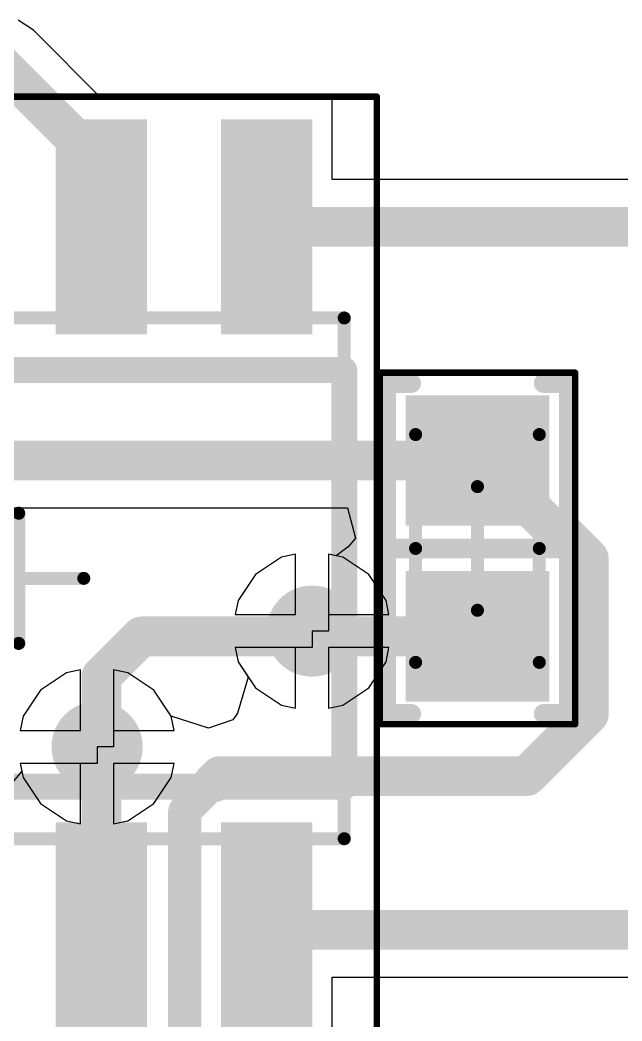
# Model space of a CAD drawing. Header units: millimetres. Extents: x 45 to 209, y 90 to 189.
# Drawn here: x 128.68 to 133.31, y 112.01 to 119.7 of the extents above; entities that cross this region are included whole.
import ezdxf

# ---------------------------------------------------------------- set-up
doc = ezdxf.new("R2010")
doc.units = ezdxf.units.MM
for name, color, linetype in [('BottomLayer', 5, 'Continuous'), ('Mechanical13', 56, 'Continuous'), ('Mechanical15', 56, 'Continuous'), ('MultiLayer', 9, 'Continuous'), ('TopLayer', 1, 'Continuous'), ('TopOverlay', 2, 'Continuous'), ('TopPaste', 8, 'Continuous'), ('TopSolder', 216, 'Continuous'), ('ViaHoleLayer', 16, 'Continuous')]:
    doc.layers.add(name, color=color, linetype=linetype)

# ---------------------------------------------------------------- blocks, each defined once
blk = doc.blocks.new('TI_SOIC_8_D_13')
at = {"layer": 'Mechanical13', "const_width": 0.1}
for points in [[(-2, 2.5), (2, 2.5)], [(-2, 2.5), (-2, -2.5)], [(2, 2.5), (2, -2.5)], [(-2, -2.5), (2, -2.5)]]:
    blk.add_lwpolyline(points, dxfattribs=at)
at = {"layer": 'Mechanical13'}
for points, const_width in [([(-2.025, 2.5, 1), (-1.975, 2.5, 1)], 0.05), ([(-2.025, 2.5, 1), (-1.975, 2.5, 1)], 0.05), ([(1.975, 2.5, 1), (2.025, 2.5, 1)], 0.05), ([(1.975, 2.5, 1), (2.025, 2.5, 1)], 0.05), ([(-0.6, 1.6, 1), (-1.6, 1.6, 1)], 0.1), ([(-1.625, 1.6, 1), (-1.575, 1.6, 1)], 0.05), ([(-0.625, 1.6, 1), (-0.575, 1.6, 1)], 0.05), ([(-2.025, -2.5, 1), (-1.975, -2.5, 1)], 0.05), ([(-2.025, -2.5, 1), (-1.975, -2.5, 1)], 0.05), ([(1.975, -2.5, 1), (2.025, -2.5, 1)], 0.05), ([(1.975, -2.5, 1), (2.025, -2.5, 1)], 0.05)]:
    blk.add_lwpolyline(points, format="xyb", close=True, dxfattribs=dict(at, const_width=const_width))
at = {"layer": 'Mechanical15'}
for points, const_width in [([(-3.7, 2.75), (3.7, 2.75)], 0.05), ([(-3.7, 2.75), (-3.7, -2.75)], 0.05), ([(3.7, 2.75), (3.7, -2.75)], 0.05), ([(0, 0.5), (0, -0.5)], 0.1), ([(-0.5, 0), (0.5, 0)], 0.1), ([(-3.7, -2.75), (3.7, -2.75)], 0.05)]:
    blk.add_lwpolyline(points, dxfattribs=dict(at, const_width=const_width))
for points, const_width in [([(-3.7125, 2.75, 1), (-3.6875, 2.75, 1)], 0.025), ([(-3.7125, 2.75, 1), (-3.6875, 2.75, 1)], 0.025), ([(3.6875, 2.75, 1), (3.7125, 2.75, 1)], 0.025), ([(3.6875, 2.75, 1), (3.7125, 2.75, 1)], 0.025), ([(-0.025, 0.5, 1), (0.025, 0.5, 1)], 0.05), ([(-0.525, 0, 1), (-0.475, 0, 1)], 0.05), ([(0.475, 0, 1), (0.525, 0, 1)], 0.05), ([(-0.025, -0.5, 1), (0.025, -0.5, 1)], 0.05), ([(-3.7125, -2.75, 1), (-3.6875, -2.75, 1)], 0.025), ([(-3.7125, -2.75, 1), (-3.6875, -2.75, 1)], 0.025), ([(3.6875, -2.75, 1), (3.7125, -2.75, 1)], 0.025), ([(3.6875, -2.75, 1), (3.7125, -2.75, 1)], 0.025)]:
    blk.add_lwpolyline(points, format="xyb", close=True, dxfattribs=dict(at, const_width=const_width))
at = {"layer": 'TopLayer'}
for points in [[(-1.925, 1.605), (-1.925, 2.205), (-3.475, 1.605), (-3.475, 2.205)], [(3.475, 1.605), (3.475, 2.205), (1.925, 1.605), (1.925, 2.205)], [(-1.925, 0.335), (-1.925, 0.935), (-3.475, 0.335), (-3.475, 0.935)], [(3.475, 0.335), (3.475, 0.935), (1.925, 0.335), (1.925, 0.935)], [(-1.925, -0.935), (-1.925, -0.335), (-3.475, -0.935), (-3.475, -0.335)], [(3.475, -0.935), (3.475, -0.335), (1.925, -0.935), (1.925, -0.335)], [(-1.925, -2.205), (-1.925, -1.605), (-3.475, -2.205), (-3.475, -1.605)], [(3.475, -2.205), (3.475, -1.605), (1.925, -2.205), (1.925, -1.605)]]:
    blk.add_solid(points, dxfattribs=at)
at = {"layer": 'TopOverlay'}
for p, q in [((-1.1, 2.5), (-1.6, 2.5)), ((-1.6, 2.5), (-1.6, 2)), ((-1.1, 2.3), (-1.1, 2.5)), ((-1.4, 2), (-1.1, 2.3)), ((-1.6, 2), (-1.4, 2))]:
    blk.add_line(p, q, dxfattribs=at)
for points, const_width in [([(-2.575, 2.755, 1), (-2.825, 2.755, 1)], 0.25), ([(-2.8875, 2.755, 1), (-2.7625, 2.755, 1)], 0.125), ([(-2.6375, 2.755, 1), (-2.5125, 2.755, 1)], 0.125), ([(-1.65, 2.5, 1), (-1.55, 2.5, 1)], 0.1), ([(-1.65, 2.5, 1), (-1.55, 2.5, 1)], 0.1), ([(-1.15, 2.5, 1), (-1.05, 2.5, 1)], 0.1), ([(1.55, 2.5, 1), (1.65, 2.5, 1)], 0.1), ([(1.55, 2.5, 1), (1.65, 2.5, 1)], 0.1), ([(-1.65, 2, 1), (-1.55, 2, 1)], 0.1), ([(-1.65, -2.5, 1), (-1.55, -2.5, 1)], 0.1), ([(-1.65, -2.5, 1), (-1.55, -2.5, 1)], 0.1), ([(1.55, -2.5, 1), (1.65, -2.5, 1)], 0.1), ([(1.55, -2.5, 1), (1.65, -2.5, 1)], 0.1)]:
    blk.add_lwpolyline(points, format="xyb", close=True, dxfattribs=dict(at, const_width=const_width))
at = {"layer": 'TopOverlay', "const_width": 0.2}
for points in [[(-1.6, 2.5), (1.6, 2.5)], [(-1.6, 2.5), (-1.6, -2.5)], [(1.6, 2.5), (1.6, -2.5)], [(-1.6, -2.5), (1.6, -2.5)]]:
    blk.add_lwpolyline(points, dxfattribs=at)
blk.add_lwpolyline([(-1.1, 2.5, -0.414214), (-1.6, 2)], format="xyb", dxfattribs=at)
at = {"layer": 'TopPaste'}
for points in [[(-1.925, 1.605), (-1.925, 2.205), (-3.475, 1.605), (-3.475, 2.205)], [(3.475, 1.605), (3.475, 2.205), (1.925, 1.605), (1.925, 2.205)], [(-1.925, 0.335), (-1.925, 0.935), (-3.475, 0.335), (-3.475, 0.935)], [(3.475, 0.335), (3.475, 0.935), (1.925, 0.335), (1.925, 0.935)], [(-1.925, -0.935), (-1.925, -0.335), (-3.475, -0.935), (-3.475, -0.335)], [(3.475, -0.935), (3.475, -0.335), (1.925, -0.935), (1.925, -0.335)], [(-1.925, -2.205), (-1.925, -1.605), (-3.475, -2.205), (-3.475, -1.605)], [(3.475, -2.205), (3.475, -1.605), (1.925, -2.205), (1.925, -1.605)]]:
    blk.add_solid(points, dxfattribs=at)
at = {"layer": 'TopSolder'}
for points in [[(-1.8742, 1.5542), (-1.8742, 2.2558), (-3.5258, 1.5542), (-3.5258, 2.2558)], [(3.5258, 1.5542), (3.5258, 2.2558), (1.8742, 1.5542), (1.8742, 2.2558)], [(-1.8742, 0.2842), (-1.8742, 0.9858), (-3.5258, 0.2842), (-3.5258, 0.9858)], [(3.5258, 0.2842), (3.5258, 0.9858), (1.8742, 0.2842), (1.8742, 0.9858)], [(-1.8742, -0.9858), (-1.8742, -0.2842), (-3.5258, -0.9858), (-3.5258, -0.2842)], [(3.5258, -0.9858), (3.5258, -0.2842), (1.8742, -0.9858), (1.8742, -0.2842)], [(-1.8742, -2.2558), (-1.8742, -1.5542), (-3.5258, -2.2558), (-3.5258, -1.5542)], [(3.5258, -2.2558), (3.5258, -1.5542), (1.8742, -2.2558), (1.8742, -1.5542)]]:
    blk.add_solid(points, dxfattribs=at)
blk = doc.blocks.new('CAP_0603_1608_101')
at = {"layer": 'Mechanical13', "const_width": 0.1}
for points in [[(-0.875, 0.475), (-0.875, -0.475)], [(-0.875, 0.475), (0.875, 0.475)], [(0.875, 0.475), (0.875, -0.475)], [(-0.875, -0.475), (0.875, -0.475)]]:
    blk.add_lwpolyline(points, dxfattribs=at)
at = {"layer": 'Mechanical13', "const_width": 0.05}
for points in [[(-0.9, 0.475, 1), (-0.85, 0.475, 1)], [(-0.9, 0.475, 1), (-0.85, 0.475, 1)], [(0.85, 0.475, 1), (0.9, 0.475, 1)], [(0.85, 0.475, 1), (0.9, 0.475, 1)], [(-0.9, -0.475, 1), (-0.85, -0.475, 1)], [(-0.9, -0.475, 1), (-0.85, -0.475, 1)], [(0.85, -0.475, 1), (0.9, -0.475, 1)], [(0.85, -0.475, 1), (0.9, -0.475, 1)]]:
    blk.add_lwpolyline(points, format="xyb", close=True, dxfattribs=at)
at = {"layer": 'Mechanical15'}
for points, const_width in [([(-1.35, 0.75), (-1.35, -0.75)], 0.05), ([(-1.35, 0.75), (1.35, 0.75)], 0.05), ([(1.35, 0.75), (1.35, -0.75)], 0.05), ([(0, 0.475), (0, -0.475)], 0.1), ([(-0.475, 0), (0.475, 0)], 0.1), ([(-1.35, -0.75), (1.35, -0.75)], 0.05)]:
    blk.add_lwpolyline(points, dxfattribs=dict(at, const_width=const_width))
for points, const_width in [([(-1.3625, 0.75, 1), (-1.3375, 0.75, 1)], 0.025), ([(-1.3625, 0.75, 1), (-1.3375, 0.75, 1)], 0.025), ([(1.3375, 0.75, 1), (1.3625, 0.75, 1)], 0.025), ([(1.3375, 0.75, 1), (1.3625, 0.75, 1)], 0.025), ([(-0.025, 0.475, 1), (0.025, 0.475, 1)], 0.05), ([(-0.5, 0, 1), (-0.45, 0, 1)], 0.05), ([(0.45, 0, 1), (0.5, 0, 1)], 0.05), ([(-0.025, -0.475, 1), (0.025, -0.475, 1)], 0.05), ([(-1.3625, -0.75, 1), (-1.3375, -0.75, 1)], 0.025), ([(-1.3625, -0.75, 1), (-1.3375, -0.75, 1)], 0.025), ([(1.3375, -0.75, 1), (1.3625, -0.75, 1)], 0.025), ([(1.3375, -0.75, 1), (1.3625, -0.75, 1)], 0.025)]:
    blk.add_lwpolyline(points, format="xyb", close=True, dxfattribs=dict(at, const_width=const_width))
at = {"layer": 'TopLayer'}
for points in [[(-0.225, -0.5), (-0.225, 0.5), (-1.125, -0.5), (-1.125, 0.5)], [(1.125, -0.5), (1.125, 0.5), (0.225, -0.5), (0.225, 0.5)]]:
    blk.add_solid(points, dxfattribs=at)
at = {"layer": 'TopOverlay', "const_width": 0.15}
for points in [[(-1.27, 0.7), (1.27, 0.7)], [(-1.27, 0.7), (-1.27, 0.508)], [(0, 0.7), (0, -0.7)], [(1.27, 0.7), (1.27, 0.508)], [(-1.27, -0.508), (-1.27, -0.7)], [(1.27, -0.508), (1.27, -0.7)], [(-1.27, -0.7), (1.27, -0.7)]]:
    blk.add_lwpolyline(points, dxfattribs=at)
at = {"layer": 'TopOverlay', "const_width": 0.075}
for points in [[(-1.3075, 0.7, 1), (-1.2325, 0.7, 1)], [(-1.3075, 0.7, 1), (-1.2325, 0.7, 1)], [(-0.0375, 0.7, 1), (0.0375, 0.7, 1)], [(1.2325, 0.7, 1), (1.3075, 0.7, 1)], [(1.2325, 0.7, 1), (1.3075, 0.7, 1)], [(-1.3075, 0.508, 1), (-1.2325, 0.508, 1)], [(1.2325, 0.508, 1), (1.3075, 0.508, 1)], [(-1.3075, -0.508, 1), (-1.2325, -0.508, 1)], [(1.2325, -0.508, 1), (1.3075, -0.508, 1)], [(-1.3075, -0.7, 1), (-1.2325, -0.7, 1)], [(-1.3075, -0.7, 1), (-1.2325, -0.7, 1)], [(-0.0375, -0.7, 1), (0.0375, -0.7, 1)], [(1.2325, -0.7, 1), (1.3075, -0.7, 1)], [(1.2325, -0.7, 1), (1.3075, -0.7, 1)]]:
    blk.add_lwpolyline(points, format="xyb", close=True, dxfattribs=at)
at = {"layer": 'TopPaste'}
for points in [[(-0.225, -0.5), (-0.225, 0.5), (-1.125, -0.5), (-1.125, 0.5)], [(1.125, -0.5), (1.125, 0.5), (0.225, -0.5), (0.225, 0.5)]]:
    blk.add_solid(points, dxfattribs=at)
at = {"layer": 'TopSolder'}
for points in [[(-0.1742, -0.5508), (-0.1742, 0.5508), (-1.1758, -0.5508), (-1.1758, 0.5508)], [(1.1758, -0.5508), (1.1758, 0.5508), (0.1742, -0.5508), (0.1742, 0.5508)]]:
    blk.add_solid(points, dxfattribs=at)

msp = doc.modelspace()

# ---------------------------------------------------------------- linework, layer by layer
at = {"layer": 'BottomLayer'}
for p, q in [((130.6923, 115.5754), (130.4925, 115.4419)), ((130.801, 115.597), (130.6923, 115.5754)), ((130.801, 115.1335), (130.801, 115.597)), ((131.1636, 115.5754), (131.055, 115.597)), ((131.055, 115.597), (131.055, 115.1335)), ((131.3634, 115.4419), (131.1636, 115.5754)), ((130.4925, 115.4419), (130.359, 115.2421)), ((131.4969, 115.2421), (131.3634, 115.4419)), ((130.359, 115.2421), (130.3374, 115.1335)), ((131.5185, 115.1335), (131.4969, 115.2421)), ((130.3374, 115.1335), (130.801, 115.1335)), ((131.055, 115.1335), (131.5185, 115.1335)), ((130.801, 114.8795), (130.3374, 114.8795)), ((130.3374, 114.8795), (130.359, 114.7708)), ((130.801, 114.4159), (130.801, 114.8795)), ((131.5185, 114.8795), (131.055, 114.8795)), ((131.055, 114.8795), (131.055, 114.4159)), ((131.4969, 114.7708), (131.5185, 114.8795)), ((130.359, 114.7708), (130.4925, 114.571)), ((131.3634, 114.571), (131.4969, 114.7708)), ((129.0413, 114.6864), (128.8415, 114.5529)), ((129.15, 114.708), (129.0413, 114.6864)), ((129.15, 114.2445), (129.15, 114.708)), ((129.5126, 114.6864), (129.404, 114.708)), ((129.404, 114.708), (129.404, 114.2445)), ((129.7124, 114.5529), (129.5126, 114.6864)), ((130.4925, 114.571), (130.6923, 114.4375)), ((131.1636, 114.4375), (131.3634, 114.571)), ((128.8415, 114.5529), (128.708, 114.3531)), ((129.8459, 114.3531), (129.7124, 114.5529)), ((130.6923, 114.4375), (130.801, 114.4159)), ((131.055, 114.4159), (131.1636, 114.4375)), ((128.708, 114.3531), (128.6864, 114.2445)), ((129.8675, 114.2445), (129.8459, 114.3531)), ((128.6864, 114.2445), (129.15, 114.2445)), ((129.404, 114.2445), (129.8675, 114.2445)), ((129.15, 113.9905), (128.6864, 113.9905)), ((128.6864, 113.9905), (128.708, 113.8818)), ((129.15, 113.5269), (129.15, 113.9905)), ((129.8675, 113.9905), (129.404, 113.9905)), ((129.404, 113.9905), (129.404, 113.5269)), ((129.8459, 113.8818), (129.8675, 113.9905)), ((128.708, 113.8818), (128.8415, 113.682)), ((129.7124, 113.682), (129.8459, 113.8818)), ((128.8415, 113.682), (129.0413, 113.5485)), ((129.5126, 113.5485), (129.7124, 113.682)), ((129.0413, 113.5485), (129.15, 113.5269)), ((129.404, 113.5269), (129.5126, 113.5485))]:
    msp.add_line(p, q, dxfattribs=at)
at = {"layer": 'BottomLayer', "const_width": 0.35}
for points in [[(130.753, 115.0065, 1), (131.103, 115.0065, 1)], [(129.102, 114.1175, 1), (129.452, 114.1175, 1)]]:
    msp.add_lwpolyline(points, format="xyb", close=True, dxfattribs=at)
at = {"layer": 'MultiLayer', "const_width": 0.35}
for points in [[(130.753, 115.0065, 1), (131.103, 115.0065, 1)], [(129.102, 114.1175, 1), (129.452, 114.1175, 1)]]:
    msp.add_lwpolyline(points, format="xyb", close=True, dxfattribs=at)
at = {"layer": 'TopLayer'}
for p, q in [((128.7875, 119.622), (128.6699, 119.7006)), ((129.3194, 119.0901), (128.7875, 119.622)), ((129.7718, 119.0901), (129.3194, 119.0901)), ((129.813, 119.0901), (129.7718, 119.0901)), ((130.0766, 119.0901), (129.813, 119.0901)), ((130.1178, 119.0901), (130.0766, 119.0901)), ((131.083, 119.0901), (130.1178, 119.0901)), ((131.083, 118.4749), (131.083, 119.0901)), ((133.8565, 118.4749), (131.083, 118.4749)), ((128.0903, 115.9539), (131.1994, 115.9539)), ((131.1994, 115.9539), (131.2626, 115.7195)), ((131.2626, 115.7195), (131.2043, 115.6538)), ((131.2043, 115.6538), (131.113, 115.5855)), ((130.6923, 115.5754), (130.4925, 115.4419)), ((130.801, 115.597), (130.6923, 115.5754)), ((130.801, 115.1335), (130.801, 115.597)), ((131.113, 115.5855), (131.055, 115.597)), ((131.055, 115.597), (131.055, 115.0065)), ((130.4925, 115.4419), (130.359, 115.2421)), ((130.359, 115.2421), (130.3374, 115.1335)), ((130.3374, 115.1335), (130.801, 115.1335)), ((131.055, 115.0065), (130.928, 115.0065)), ((130.928, 115.0065), (130.928, 114.8795)), ((130.928, 114.8795), (130.3374, 114.8795)), ((130.3374, 114.8795), (130.359, 114.7708)), ((130.359, 114.7708), (130.4381, 114.6524)), ((129.0413, 114.6864), (128.8415, 114.5529)), ((129.15, 114.708), (129.0413, 114.6864)), ((129.15, 114.2445), (129.15, 114.708)), ((129.5126, 114.6864), (129.404, 114.708)), ((129.404, 114.708), (129.404, 114.1175)), ((129.7124, 114.5529), (129.5126, 114.6864)), ((130.4381, 114.6524), (130.3553, 114.3772)), ((128.8415, 114.5529), (128.708, 114.3531)), ((129.8196, 114.3926), (129.7124, 114.5529)), ((128.708, 114.3531), (128.6864, 114.2445)), ((129.8459, 114.3531), (129.8196, 114.3926)), ((130.1319, 114.2621), (129.8459, 114.3531)), ((130.3553, 114.3772), (130.3182, 114.3249)), ((130.3182, 114.3249), (130.1319, 114.2621)), ((128.6864, 114.2445), (129.15, 114.2445)), ((129.404, 114.1175), (129.277, 114.1175)), ((129.277, 114.1175), (129.277, 113.9905)), ((129.277, 113.9905), (128.6864, 113.9905)), ((128.6864, 113.9905), (128.6983, 113.9306)), ((128.6983, 113.9306), (128.5545, 113.7584)), ((131.083, 111.7337), (131.083, 112.3493)), ((131.083, 112.3493), (133.8565, 112.3493))]:
    msp.add_line(p, q, dxfattribs=at)
for points, const_width in [([(128.5311, 119.3656), (129.3098, 118.5869)], 0.3048), ([(129.3098, 118.1119), (129.3098, 118.5869)], 0.3048), ([(130.5798, 118.1119), (130.5802, 118.1123)], 0.3048), ([(130.5802, 118.1123), (134.2121, 118.1123)], 0.3048), ([(128.0902, 116.3165), (132.198, 116.3165)], 0.3048), ([(132.248, 116.3165), (132.7851, 115.7793)], 0.3048), ([(132.7851, 115.7793), (132.838, 115.7793)], 0.3048), ([(132.838, 115.7793), (133.0536, 115.5638)], 0.3048), ([(133.0536, 114.3692), (133.0536, 115.5638)], 0.3048), ([(129.3098, 114.6583), (129.618, 114.9665)], 0.3048), ([(129.618, 114.9665), (132.198, 114.9665)], 0.3048), ([(129.3098, 113.0073), (129.3098, 114.6583)], 0.3048), ([(132.5777, 113.8933), (133.0536, 114.3692)], 0.3048), ([(130.1685, 113.8425), (130.2193, 113.8933)], 0.3048), ([(130.2193, 113.8933), (132.5777, 113.8933)], 0.3048), ([(129.9496, 113.6237), (130.1685, 113.8425)], 0.254), ([(129.9496, 111.8001), (129.9496, 113.6237)], 0.254), ([(129.3098, 110.6494), (129.3098, 112.7119)], 0.3048), ([(130.5798, 112.7119), (134.3497, 112.7119)], 0.3048)]:
    msp.add_lwpolyline(points, dxfattribs=dict(at, const_width=const_width))
for points, const_width in [([(129.2336, 118.5869, 1), (129.386, 118.5869, 1)], 0.1524), ([(129.2336, 118.5869, 1), (129.386, 118.5869, 1)], 0.1524), ([(129.2336, 118.1119, 1), (129.386, 118.1119, 1)], 0.1524), ([(130.5036, 118.1119, 1), (130.656, 118.1119, 1)], 0.1524), ([(130.504, 118.1123, 1), (130.6564, 118.1123, 1)], 0.1524), ([(130.504, 118.1123, 1), (130.6564, 118.1123, 1)], 0.1524), ([(132.1218, 116.3165, 1), (132.2742, 116.3165, 1)], 0.1524), ([(132.1718, 116.3165, 1), (132.3242, 116.3165, 1)], 0.1524), ([(132.7089, 115.7793, 1), (132.8613, 115.7793, 1)], 0.1524), ([(132.7089, 115.7793, 1), (132.8613, 115.7793, 1)], 0.1524), ([(132.7618, 115.7793, 1), (132.9142, 115.7793, 1)], 0.1524), ([(132.7618, 115.7793, 1), (132.9142, 115.7793, 1)], 0.1524), ([(132.9774, 115.5638, 1), (133.1298, 115.5638, 1)], 0.1524), ([(132.9774, 115.5638, 1), (133.1298, 115.5638, 1)], 0.1524), ([(130.753, 115.0065, 1), (131.103, 115.0065, 1)], 0.35), ([(129.5418, 114.9665, 1), (129.6942, 114.9665, 1)], 0.1524), ([(129.5418, 114.9665, 1), (129.6942, 114.9665, 1)], 0.1524), ([(132.1218, 114.9665, 1), (132.2742, 114.9665, 1)], 0.1524), ([(129.2336, 114.6583, 1), (129.386, 114.6583, 1)], 0.1524), ([(129.2336, 114.6583, 1), (129.386, 114.6583, 1)], 0.1524), ([(132.9774, 114.3692, 1), (133.1298, 114.3692, 1)], 0.1524), ([(132.9774, 114.3692, 1), (133.1298, 114.3692, 1)], 0.1524), ([(129.102, 114.1175, 1), (129.452, 114.1175, 1)], 0.35), ([(130.1431, 113.8933, 1), (130.2955, 113.8933, 1)], 0.1524), ([(130.1431, 113.8933, 1), (130.2955, 113.8933, 1)], 0.1524), ([(132.5015, 113.8933, 1), (132.6539, 113.8933, 1)], 0.1524), ([(132.5015, 113.8933, 1), (132.6539, 113.8933, 1)], 0.1524), ([(130.0923, 113.8425, 1), (130.2447, 113.8425, 1)], 0.1524), ([(130.105, 113.8425, 1), (130.232, 113.8425, 1)], 0.127), ([(129.8861, 113.6237, 1), (130.0131, 113.6237, 1)], 0.127), ([(129.8861, 113.6237, 1), (130.0131, 113.6237, 1)], 0.127), ([(129.2336, 113.0073, 1), (129.386, 113.0073, 1)], 0.1524), ([(129.2336, 112.7119, 1), (129.386, 112.7119, 1)], 0.1524), ([(130.5036, 112.7119, 1), (130.656, 112.7119, 1)], 0.1524)]:
    msp.add_lwpolyline(points, format="xyb", close=True, dxfattribs=dict(at, const_width=const_width))
at = {"layer": 'ViaHoleLayer', "const_width": 0.175}
for points in [[(130.8405, 115.0065, 1), (131.0155, 115.0065, 1)], [(129.1895, 114.1175, 1), (129.3645, 114.1175, 1)]]:
    msp.add_lwpolyline(points, format="xyb", close=True, dxfattribs=at)

# ---------------------------------------------------------------- block references
at = {"rotation": 90}
for name, p in [('TI_SOIC_8_D_13', (128.6748, 115.4119)), ('CAP_0603_1608_101', (132.198, 115.6415))]:
    msp.add_blockref(name, p, dxfattribs=at)

doc.saveas('drawing.dxf')
